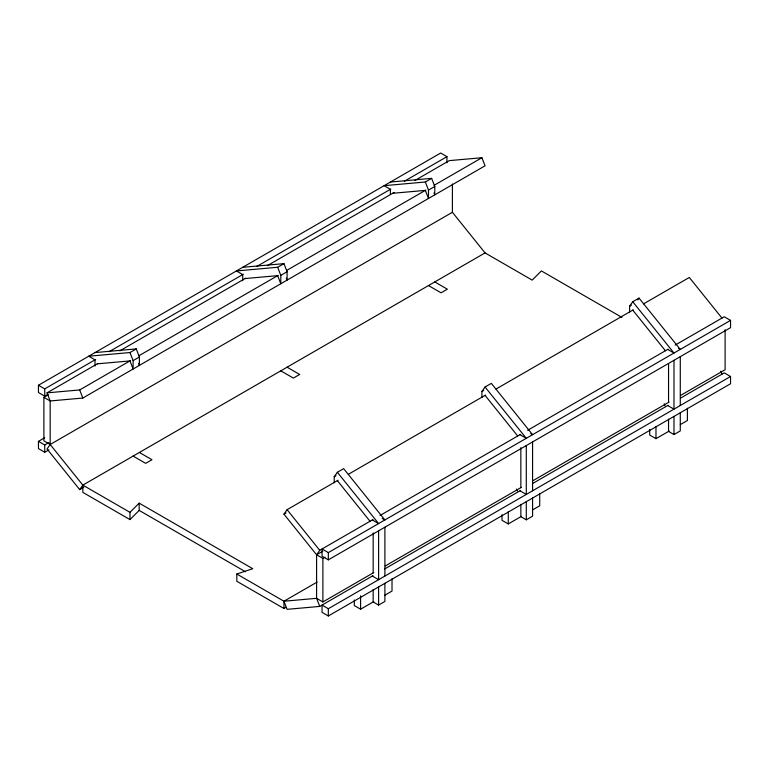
<?xml version="1.0" encoding="UTF-8"?>
<svg xmlns="http://www.w3.org/2000/svg" width="769" height="769" viewBox="0 0 769 769"><rect width="100%" height="100%" fill="white"/><g stroke="black" fill="none" stroke-linecap="round" stroke-linejoin="round"><path stroke-width="1.15" d="M452.403 184.031L452.403 212.282L50.177 444.501L47.034 448.971L79.688 489.593L83.85 487.2M79.688 489.593L82.831 485.124L485.056 252.905L532.186 280.118L541.395 270.919L621.929 317.414M324.96 557.208L322.884 558.409L316.597 554.776L283.944 514.153L287.087 509.684L338.014 480.279M334.227 482.73L334.227 476.742L337.36 472.272L343.647 468.648L384.894 519.95L382.193 518.393M372.975 575.683L319.741 606.414L316.597 598.32L316.597 554.776L319.741 550.306L372.975 519.575M481.913 397.458L481.913 391.479L485.056 387.009L491.343 383.375L532.581 434.677L530.783 433.649M629.6 312.195L629.6 306.206L632.743 301.736L639.029 298.112L680.277 349.414L678.479 348.376M637.77 299.9L639.029 298.112M48.053 394.93L43.891 397.333L43.891 440.868L50.177 444.501L82.831 485.124L82.831 492.381L129.971 519.594L129.971 512.337L139.17 503.137L252.751 568.714L236.814 574.02L236.814 581.277L283.944 608.49L286.001 607.308M129.971 519.594L139.17 510.395L139.17 503.137M47.851 394.334L44.737 396.131L38.45 392.507L38.45 385.25L440.675 153.021L446.952 156.655L446.952 162.874M38.45 385.25L44.737 388.874L95.664 359.469M109.169 351.673L243.244 274.264M256.759 266.468L390.835 189.059M404.34 181.253L446.952 156.655M50.177 444.501L50.177 400.957L47.034 392.863L97.961 363.458M119.791 350.856L245.551 278.253M267.372 265.651L394.17 192.442M414.962 180.436L449.259 160.634L481.913 157.722L485.056 165.816L82.831 398.044L50.177 400.957L43.891 397.333M95.01 366.063L95.01 359.844L88.723 356.22L129.971 352.538L136.257 348.905L139.4 357.008L139.4 365.381L138.612 363.362M242.706 280.8L242.706 274.581L236.419 270.948L277.657 267.266L283.944 263.642L287.087 271.736L287.087 280.118L286.299 278.09M390.392 194.49L390.392 189.309L384.106 185.685L425.353 181.993L431.64 178.37L434.773 186.473L434.773 194.845L433.995 192.827M47.034 392.863L79.688 389.941L130.615 360.536M138.929 355.739L278.205 275.331M286.52 270.534L425.786 190.126M434.101 185.319L481.913 157.722M97.317 363.833L129.971 360.911L133.114 369.014L133.114 360.632L139.4 357.008M245.003 278.561L277.657 275.648L280.8 283.742L280.8 275.369L287.087 271.736M392.69 193.298L425.353 190.376L428.496 198.479L428.496 190.097L434.773 186.473M48.889 449.846L44.737 452.239L38.45 448.615L38.45 441.358L44.689 437.753M38.45 441.358L44.737 444.982L48.889 442.588M334.227 476.742L336.015 475.703M481.913 391.479L483.711 390.441M629.6 306.206L631.397 305.168M348.405 474.281L485.595 395.074M495.995 389.066L633.185 309.859M643.576 303.861L689.312 277.465L721.966 318.087M283.944 514.153L286.02 512.952M380.021 515.499L520.555 434.37M527.611 430.294L668.146 349.164M675.192 345.089L724.263 316.761L730.55 320.385L730.55 327.642L328.325 559.861L322.048 556.237L322.048 548.979L328.325 552.603L730.55 320.385M316.597 554.776L322.836 551.171M236.814 574.02L283.944 601.233L317.203 582.037M283.944 608.49L283.944 601.233L316.597 598.32L322.884 601.944L373.811 572.54M385.25 565.946L521.401 487.335M532.83 480.74L668.982 402.129M680.411 395.526L725.109 369.726L725.109 329.718M384.404 569.089L520.555 490.478M532.802 483.403L668.146 405.273M680.392 398.198L724.263 372.869L730.55 376.493L730.55 383.75L328.325 615.979L322.048 612.345L322.048 605.088L328.325 608.721L730.55 376.493M354.307 599.993L354.307 605.578L360.594 609.202L373.772 601.598M384.923 595.158L392.017 591.063L392.017 578.778M502.003 514.721L502.003 520.305L508.28 523.939L521.459 516.326M532.609 509.885L539.713 505.791L539.713 493.515M649.69 429.458L649.69 435.043L655.976 438.666L669.155 431.063M680.305 424.623L687.399 420.528L687.399 408.243M373.167 589.669L373.167 601.944L378.608 605.088L384.894 601.464L384.894 583.315M520.853 504.397L520.853 516.681L526.294 519.825L532.581 516.191L532.581 498.052M668.549 419.124L668.549 431.409L673.99 434.552L680.277 430.928L680.277 412.78M390.392 182.051L431.64 178.37M242.706 267.324L283.944 263.642M95.01 352.587L136.257 348.905M319.741 606.414L287.087 609.336L283.944 601.233M667.703 349.414L673.99 353.038L632.743 301.736M667.703 405.523L673.99 409.156L673.99 360.296M434.773 281.935L447.347 289.192L441.06 292.816L428.496 285.559M520.007 434.677L526.294 438.311L485.056 387.009M520.007 490.795L526.294 494.419L526.294 445.568M287.087 367.197L299.66 374.455L293.373 378.088L280.8 370.831M372.321 519.95L378.608 523.574L337.36 472.272M372.321 576.058L378.608 579.691L378.608 530.831M139.4 452.47L151.964 459.727L145.677 463.351L133.114 456.094M139.17 510.395L245.522 571.79M82.831 485.124L129.971 512.337M632.743 310.118L665.406 350.741M452.403 212.282L485.056 252.905M485.056 395.381L517.71 436.013M337.36 480.654L370.024 521.276M287.087 509.684L319.741 550.306M720.784 371.158L721.966 374.195M664.205 403.763L664.983 405.763M425.353 181.993L428.496 190.097M516.508 489.036L517.287 491.035M277.657 267.266L280.8 275.369M129.971 352.538L133.114 360.632M79.688 389.941L82.831 398.044M680.277 356.672L680.277 405.523M673.99 416.413L673.99 434.552M668.549 363.545L668.549 402.379M655.976 426.382L655.976 438.666M532.581 441.935L532.581 490.795M526.294 501.676L526.294 519.825M520.853 447.635L520.853 487.652M508.28 511.654L508.28 523.939M384.894 527.207L384.894 576.058M378.608 586.949L378.608 605.088M373.167 532.907L373.167 572.915M360.594 595.802L360.594 609.202M328.325 552.603L328.325 559.861M328.325 608.721L328.325 615.979M322.884 558.409L322.884 601.944M44.737 388.874L44.737 396.131M44.737 444.982L44.737 452.239"/></g></svg>
